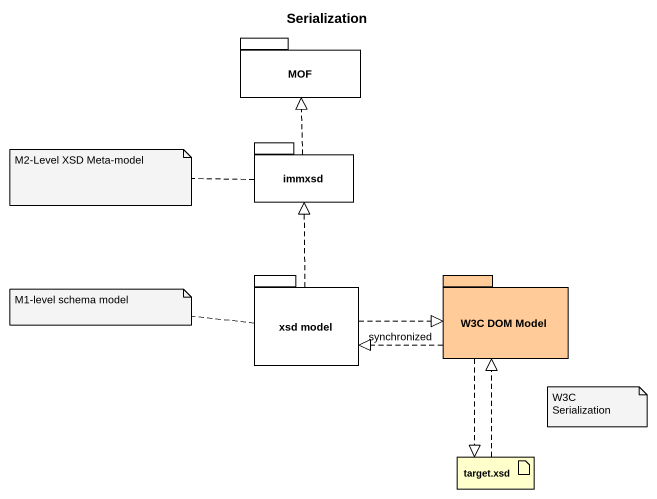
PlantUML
@startuml
title Serialization
package MOF {
}
package immxsd {
}
package "xsd model" as xsd_model {
}
package "W3C DOM Model" as W3C_DOM_Model #FFCC99 {
}
artifact "target.xsd" as target_xsd
immxsd .up.|> MOF
xsd_model .up.|> immxsd
xsd_model .right.|> W3C_DOM_Model
W3C_DOM_Model .left.|> xsd_model : synchronized
W3C_DOM_Model ..|> target_xsd
target_xsd .up.|> W3C_DOM_Model
note left of immxsd : M2-Level XSD Meta-model
note left of xsd_model : M1-level schema model
note as N3
  W3C Serialization
end note
@enduml
